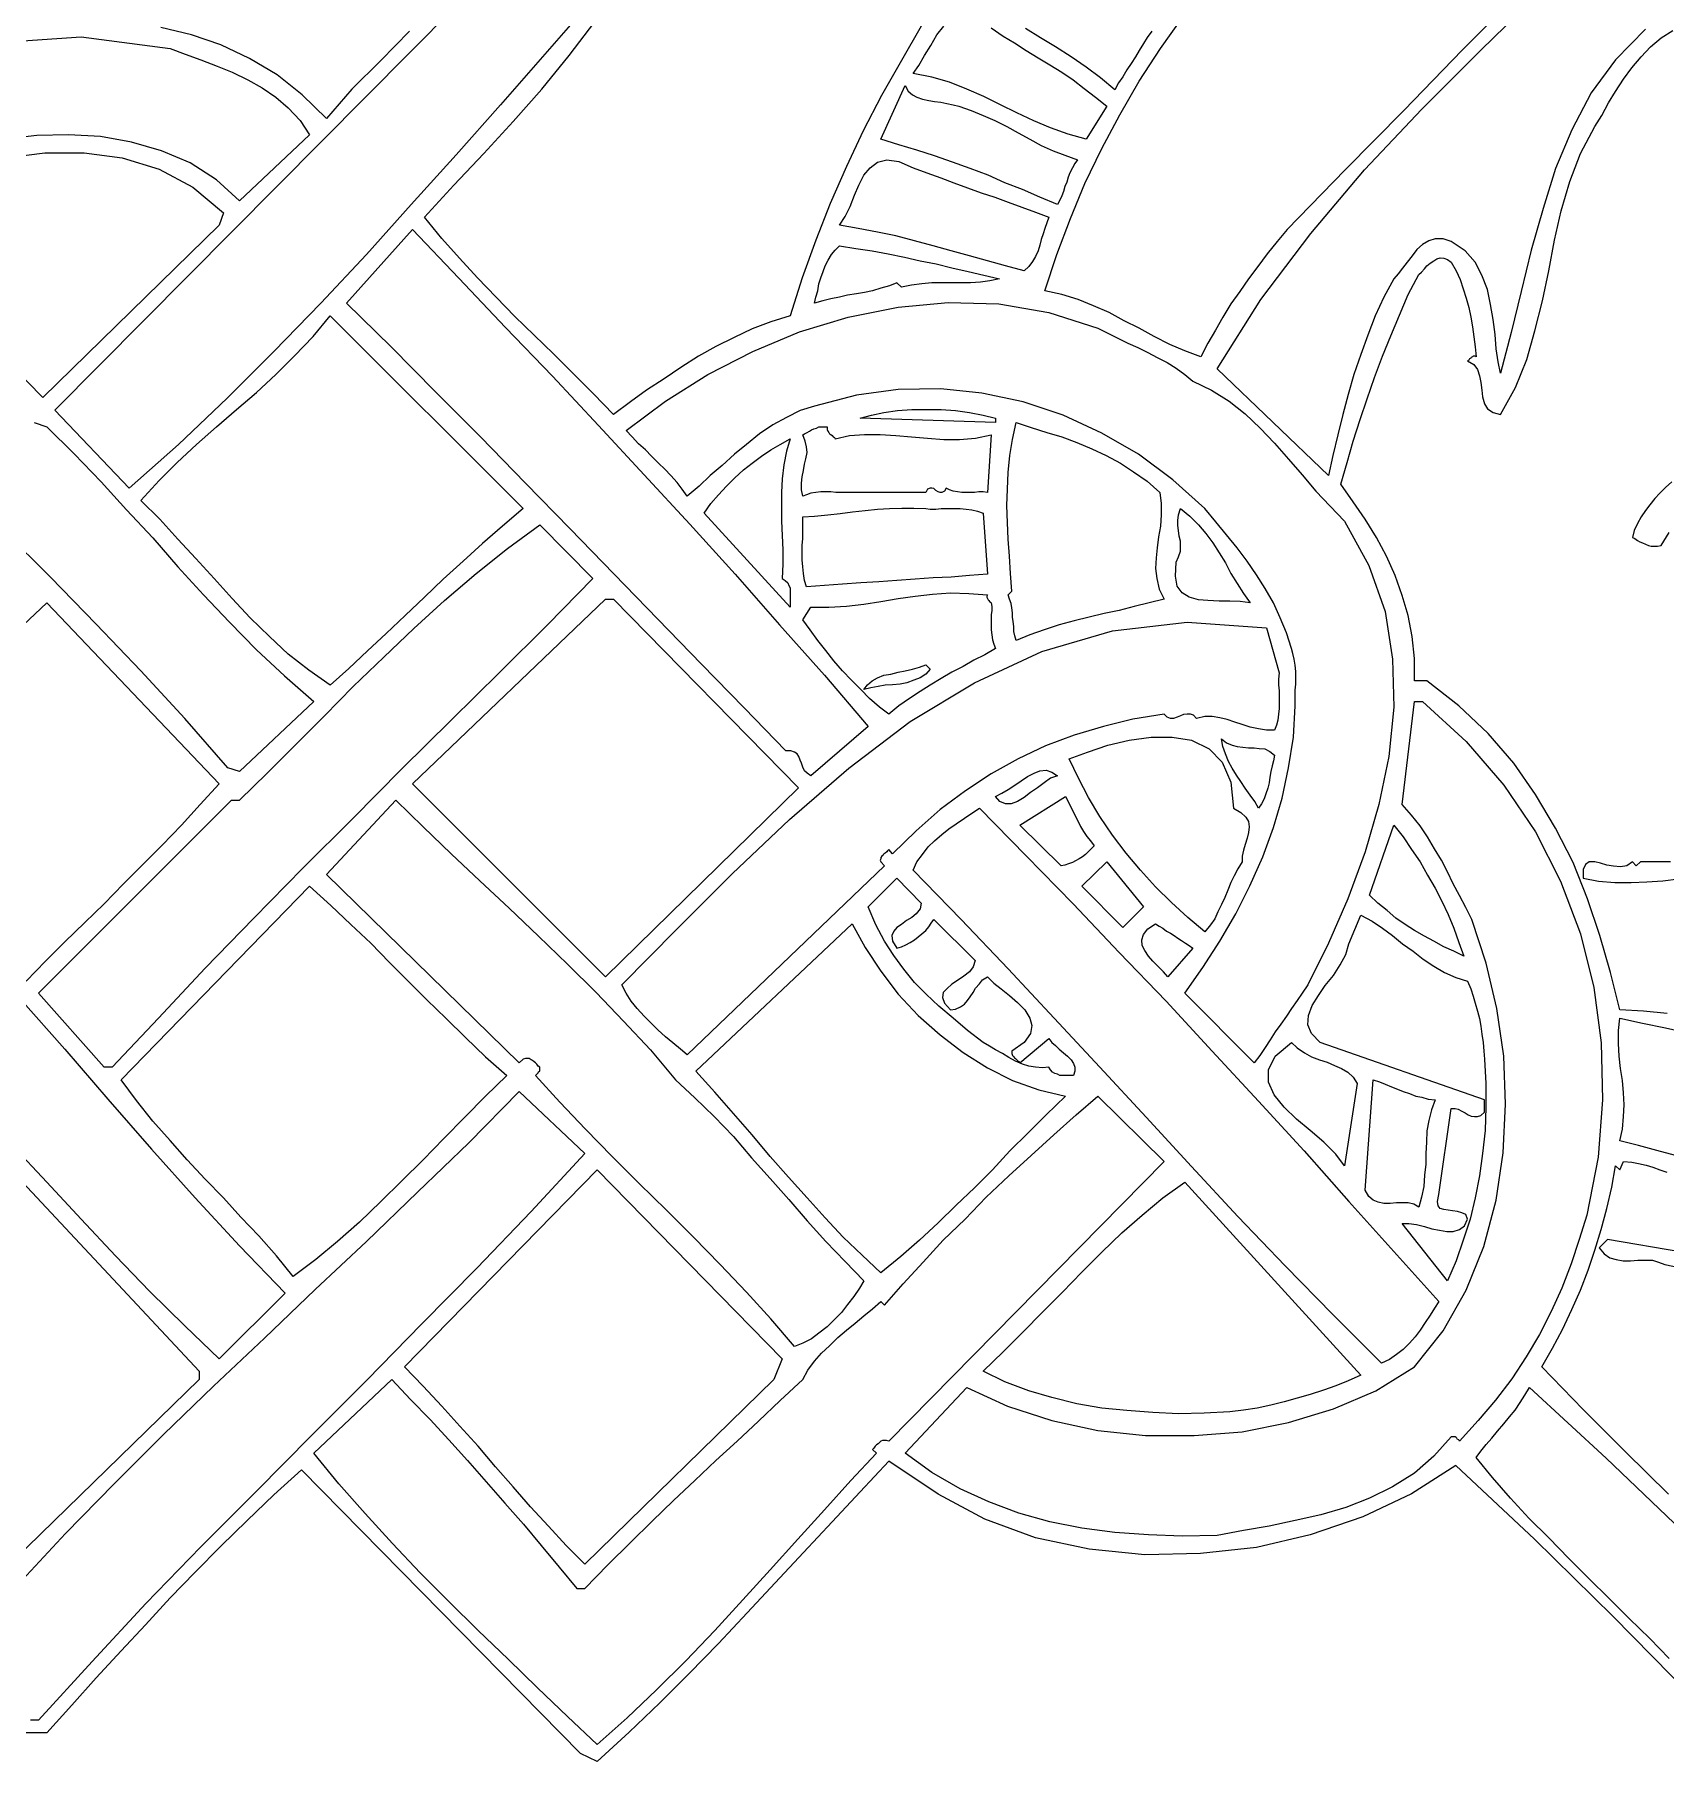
# Model space of a CAD drawing. Extents: x 0.02 to 9.03, y 0.02 to 5.85.
# Drawn here: x 4.532 to 7.145, y 0.815 to 3.582 of the extents above; entities that cross this region are included whole.
import ezdxf

# ---------------------------------------------------------------- set-up
doc = ezdxf.new("R2010")
doc.units = 0
doc.layers.add('1', color=7, linetype='Continuous')

msp = doc.modelspace()

# ---------------------------------------------------------------- linework, layer by layer
for points in [[(5.967, 2.565), (5.96, 2.557), (5.951, 2.551), (5.941, 2.547), (5.93, 2.543), (5.919, 2.541), (5.907, 2.54), (5.895, 2.539), (5.884, 2.537), (5.872, 2.535), (5.861, 2.532), (5.867, 2.54), (5.874, 2.546), (5.883, 2.551), (5.893, 2.555), (5.904, 2.557), (5.916, 2.56), (5.927, 2.562), (5.939, 2.565), (5.95, 2.568), (5.96, 2.572), (5.967, 2.565)], [(7.186, 0.92), (7.061, 1.047), (6.935, 1.171), (6.809, 1.289), (6.738, 1.244), (6.66, 1.207), (6.576, 1.178), (6.49, 1.158), (6.4, 1.148), (6.311, 1.146), (6.222, 1.155), (6.136, 1.173), (6.055, 1.203), (5.98, 1.243), (5.901, 1.296), (5.855, 1.247), (5.81, 1.199), (5.764, 1.15), (5.719, 1.101), (5.674, 1.053), (5.628, 1.004), (5.581, 0.956), (5.534, 0.909), (5.485, 0.862), (5.434, 0.815), (5.407, 0.828), (4.96, 1.282), (4.916, 1.242), (4.873, 1.201), (4.831, 1.16), (4.79, 1.118), (4.75, 1.077), (4.71, 1.034), (4.671, 0.992), (4.631, 0.949), (4.592, 0.905), (4.552, 0.861), (4.513, 0.861)]]:
    msp.add_lwpolyline(points)
at = {"layer": '1'}
for points in [[(5.421, 3.631), (5.35, 3.55), (5.279, 3.469), (5.208, 3.389), (5.136, 3.309), (5.064, 3.229), (4.991, 3.151), (4.916, 3.074), (4.841, 2.999), (4.763, 2.925), (4.684, 2.855), (4.565, 2.98), (5.276, 3.697)], [(6.915, 3.653), (6.82, 3.557), (6.726, 3.46), (6.632, 3.365), (6.539, 3.269), (6.523, 3.25), (6.507, 3.23), (6.492, 3.21), (6.477, 3.19), (6.463, 3.17), (6.449, 3.15), (6.436, 3.129), (6.424, 3.108), (6.412, 3.087), (6.401, 3.065), (6.375, 3.075), (6.351, 3.085), (6.326, 3.098), (6.302, 3.111), (6.278, 3.123), (6.254, 3.136), (6.229, 3.147), (6.204, 3.157), (6.178, 3.165), (6.151, 3.171), (6.17, 3.229), (6.192, 3.287), (6.215, 3.343), (6.242, 3.399), (6.271, 3.453), (6.302, 3.507), (6.336, 3.559), (6.373, 3.611)], [(7.113, 3.59), (7.065, 3.541), (7.026, 3.488), (6.995, 3.429), (6.969, 3.367), (6.949, 3.303), (6.93, 3.236), (6.914, 3.17), (6.898, 3.104), (6.881, 3.039), (6.877, 3.057), (6.874, 3.078), (6.872, 3.101), (6.869, 3.125), (6.865, 3.149), (6.86, 3.173), (6.851, 3.196), (6.84, 3.217), (6.824, 3.235), (6.802, 3.25), (6.789, 3.254), (6.776, 3.254), (6.766, 3.251), (6.756, 3.245), (6.747, 3.237), (6.739, 3.227), (6.731, 3.217), (6.724, 3.207), (6.717, 3.198), (6.71, 3.19), (6.694, 3.161), (6.68, 3.131), (6.668, 3.1), (6.657, 3.069), (6.646, 3.037), (6.637, 3.005), (6.628, 2.973), (6.62, 2.94), (6.612, 2.907), (6.605, 2.875), (6.427, 3.046), (6.497, 3.157), (6.577, 3.263), (6.663, 3.365), (6.755, 3.462), (6.85, 3.557), (6.947, 3.652)], [(5.953, 3.595), (5.921, 3.54), (5.889, 3.484), (5.86, 3.427), (5.833, 3.37), (5.807, 3.311), (5.784, 3.252), (5.762, 3.192), (5.743, 3.131), (5.712, 3.121), (5.682, 3.11), (5.653, 3.096), (5.624, 3.082), (5.596, 3.066), (5.568, 3.048), (5.541, 3.03), (5.513, 3.012), (5.487, 2.993), (5.46, 2.973), (5.428, 3.006), (5.395, 3.039), (5.364, 3.07), (5.333, 3.1), (5.302, 3.13), (5.272, 3.161), (5.242, 3.192), (5.213, 3.223), (5.185, 3.255), (5.157, 3.289), (5.204, 3.34), (5.252, 3.391), (5.299, 3.442), (5.345, 3.494), (5.389, 3.548), (5.43, 3.602)], [(4.474, 3.569), (4.607, 3.578), (4.75, 3.559), (4.774, 3.55), (4.799, 3.541), (4.825, 3.531), (4.849, 3.521), (4.874, 3.509), (4.897, 3.496), (4.919, 3.481), (4.939, 3.464), (4.958, 3.444), (4.973, 3.421)], [(5.133, 3.587), (5.087, 3.54), (5.041, 3.494), (5, 3.447), (4.961, 3.485), (4.921, 3.517), (4.877, 3.543), (4.831, 3.565), (4.784, 3.581), (4.735, 3.593)], [(6.25, 3.467), (6.217, 3.414), (6.188, 3.422), (6.16, 3.432), (6.133, 3.443), (6.106, 3.456), (6.08, 3.469), (6.053, 3.482), (6.026, 3.494), (5.998, 3.505), (5.97, 3.513), (5.94, 3.519), (5.949, 3.532), (5.958, 3.548), (5.968, 3.564), (5.978, 3.581), (5.989, 3.595)], [(6.065, 3.592), (6.084, 3.579), (6.102, 3.568), (6.121, 3.556), (6.14, 3.544), (6.159, 3.533), (6.178, 3.521), (6.196, 3.509), (6.214, 3.495), (6.232, 3.481), (6.25, 3.467)], [(6.322, 3.587), (6.315, 3.577), (6.309, 3.567), (6.302, 3.556), (6.296, 3.546), (6.289, 3.535), (6.282, 3.525), (6.276, 3.514), (6.269, 3.504), (6.263, 3.493), (6.24, 3.512), (6.217, 3.529), (6.193, 3.546), (6.168, 3.562), (6.144, 3.576), (6.12, 3.591)], [(7.148, 2.013), (7.11, 2.017), (7.072, 2.019), (7.057, 2.079), (7.04, 2.138), (7.02, 2.197), (6.997, 2.255), (6.969, 2.31), (6.937, 2.364), (6.902, 2.414), (6.861, 2.462), (6.814, 2.506), (6.763, 2.546), (6.743, 2.546), (6.743, 2.582), (6.739, 2.617), (6.733, 2.651), (6.723, 2.683), (6.712, 2.715), (6.698, 2.746), (6.682, 2.776), (6.664, 2.805), (6.645, 2.833), (6.625, 2.861), (6.635, 2.896), (6.645, 2.93), (6.656, 2.965), (6.667, 2.998), (6.679, 3.032), (6.692, 3.066), (6.705, 3.099), (6.719, 3.132), (6.733, 3.165), (6.75, 3.197), (6.754, 3.201), (6.759, 3.206), (6.763, 3.211), (6.768, 3.215), (6.774, 3.219), (6.779, 3.222), (6.784, 3.224), (6.79, 3.223), (6.796, 3.221), (6.802, 3.217), (6.81, 3.203), (6.816, 3.189), (6.821, 3.174), (6.826, 3.159), (6.83, 3.144), (6.833, 3.129), (6.836, 3.113), (6.838, 3.097), (6.84, 3.081), (6.842, 3.065), (6.84, 3.066), (6.837, 3.066), (6.836, 3.065), (6.834, 3.064), (6.833, 3.063), (6.831, 3.062), (6.83, 3.06), (6.828, 3.059), (6.838, 3.053), (6.844, 3.045), (6.847, 3.035), (6.849, 3.024), (6.851, 3.012), (6.852, 3.001), (6.855, 2.99), (6.86, 2.982), (6.869, 2.976), (6.881, 2.973), (6.905, 3.016), (6.923, 3.061), (6.936, 3.107), (6.948, 3.155), (6.958, 3.203), (6.967, 3.252), (6.978, 3.299), (6.992, 3.346), (7.009, 3.391), (7.032, 3.434), (7.043, 3.452), (7.054, 3.472), (7.065, 3.49), (7.078, 3.51), (7.091, 3.528), (7.106, 3.546), (7.121, 3.562), (7.138, 3.576), (7.157, 3.588)], [(6.013, 3.467), (6.033, 3.46), (6.052, 3.452), (6.071, 3.444), (6.09, 3.434), (6.108, 3.424), (6.127, 3.414), (6.145, 3.404), (6.164, 3.395), (6.183, 3.388), (6.203, 3.381), (6.199, 3.375), (6.195, 3.368), (6.191, 3.36), (6.188, 3.353), (6.186, 3.345), (6.183, 3.338), (6.181, 3.33), (6.178, 3.323), (6.175, 3.316), (6.171, 3.309), (6.143, 3.321), (6.115, 3.333), (6.087, 3.344), (6.06, 3.356), (6.031, 3.367), (6.003, 3.377), (5.974, 3.387), (5.946, 3.396), (5.917, 3.405), (5.888, 3.414), (5.927, 3.5), (5.932, 3.491), (5.939, 3.485), (5.946, 3.481), (5.955, 3.478), (5.965, 3.476), (5.974, 3.474), (5.984, 3.473), (5.994, 3.471), (6.004, 3.469), (6.013, 3.467)], [(4.973, 3.421), (4.861, 3.315), (4.824, 3.349), (4.782, 3.376), (4.736, 3.395), (4.688, 3.409), (4.638, 3.418), (4.587, 3.421), (4.536, 3.42), (4.485, 3.414)], [(4.835, 3.296), (4.828, 3.276), (4.546, 3), (4.256, 3.296), (4.307, 3.324), (4.363, 3.349), (4.423, 3.369), (4.486, 3.384), (4.549, 3.392), (4.612, 3.392), (4.673, 3.384), (4.732, 3.366), (4.786, 3.337), (4.835, 3.296)], [(6.157, 3.289), (6.154, 3.28), (6.151, 3.271), (6.148, 3.262), (6.145, 3.253), (6.143, 3.244), (6.14, 3.235), (6.136, 3.226), (6.131, 3.218), (6.125, 3.21), (6.118, 3.203), (6.088, 3.211), (6.059, 3.219), (6.03, 3.227), (6.001, 3.235), (5.972, 3.243), (5.942, 3.251), (5.912, 3.259), (5.883, 3.265), (5.852, 3.271), (5.822, 3.276), (5.831, 3.29), (5.839, 3.306), (5.846, 3.324), (5.853, 3.34), (5.861, 3.356), (5.871, 3.368), (5.883, 3.377), (5.898, 3.381), (5.917, 3.378), (5.94, 3.368), (5.962, 3.36), (5.984, 3.352), (6.005, 3.344), (6.027, 3.336), (6.049, 3.328), (6.071, 3.321), (6.092, 3.313), (6.114, 3.305), (6.136, 3.297), (6.157, 3.289)], [(5.868, 2.473), (5.776, 2.394), (5.77, 2.398), (5.766, 2.402), (5.763, 2.408), (5.761, 2.414), (5.759, 2.419), (5.757, 2.425), (5.754, 2.429), (5.75, 2.432), (5.744, 2.434), (5.736, 2.434), (5.669, 2.503), (5.601, 2.573), (5.531, 2.645), (5.461, 2.717), (5.39, 2.79), (5.319, 2.863), (5.247, 2.937), (5.175, 3.009), (5.104, 3.081), (5.032, 3.151), (5.138, 3.269), (5.212, 3.191), (5.287, 3.112), (5.362, 3.034), (5.436, 2.955), (5.509, 2.876), (5.582, 2.797), (5.655, 2.717), (5.726, 2.636), (5.798, 2.555), (5.868, 2.473)], [(6.078, 3.19), (6.063, 3.187), (6.048, 3.185), (6.032, 3.184), (6.017, 3.184), (6.002, 3.184), (5.986, 3.184), (5.97, 3.184), (5.954, 3.182), (5.937, 3.18), (5.921, 3.177), (5.914, 3.184), (5.902, 3.179), (5.888, 3.175), (5.875, 3.171), (5.862, 3.168), (5.849, 3.166), (5.835, 3.164), (5.822, 3.161), (5.808, 3.158), (5.795, 3.155), (5.782, 3.151), (5.784, 3.161), (5.787, 3.171), (5.789, 3.182), (5.792, 3.192), (5.796, 3.202), (5.799, 3.211), (5.804, 3.22), (5.809, 3.229), (5.815, 3.236), (5.822, 3.243), (5.848, 3.239), (5.874, 3.235), (5.9, 3.23), (5.926, 3.225), (5.951, 3.219), (5.977, 3.214), (6.002, 3.208), (6.028, 3.202), (6.053, 3.196), (6.078, 3.19)], [(5.315, 2.822), (5.282, 2.794), (5.25, 2.766), (5.219, 2.738), (5.187, 2.709), (5.157, 2.68), (5.126, 2.651), (5.096, 2.622), (5.066, 2.594), (5.036, 2.566), (5.006, 2.539), (4.972, 2.563), (4.939, 2.589), (4.909, 2.617), (4.878, 2.647), (4.849, 2.678), (4.82, 2.71), (4.791, 2.742), (4.762, 2.773), (4.733, 2.805), (4.703, 2.835), (4.732, 2.867), (4.761, 2.896), (4.792, 2.925), (4.824, 2.953), (4.856, 2.981), (4.888, 3.008), (4.919, 3.037), (4.949, 3.067), (4.979, 3.098), (5.006, 3.131), (5.315, 2.822)], [(6.631, 2.802), (6.67, 2.731), (6.696, 2.657), (6.708, 2.581), (6.71, 2.504), (6.702, 2.425), (6.686, 2.348), (6.664, 2.272), (6.636, 2.197), (6.605, 2.126), (6.572, 2.059), (6.563, 2.046), (6.555, 2.034), (6.546, 2.021), (6.538, 2.009), (6.529, 1.996), (6.52, 1.984), (6.512, 1.971), (6.504, 1.959), (6.495, 1.946), (6.486, 1.934), (6.375, 2.046), (6.404, 2.087), (6.431, 2.129), (6.457, 2.173), (6.479, 2.218), (6.5, 2.264), (6.517, 2.311), (6.531, 2.358), (6.541, 2.407), (6.549, 2.456), (6.552, 2.506), (6.552, 2.513), (6.552, 2.522), (6.552, 2.531), (6.553, 2.541), (6.553, 2.55), (6.553, 2.561), (6.552, 2.571), (6.55, 2.581), (6.548, 2.59), (6.546, 2.598), (6.538, 2.623), (6.528, 2.647), (6.517, 2.671), (6.504, 2.694), (6.49, 2.716), (6.475, 2.738), (6.459, 2.759), (6.442, 2.78), (6.425, 2.801), (6.407, 2.822), (6.356, 2.868), (6.301, 2.909), (6.242, 2.943), (6.18, 2.972), (6.116, 2.993), (6.05, 3.007), (5.984, 3.014), (5.916, 3.013), (5.849, 3.004), (5.782, 2.986), (5.759, 2.979), (5.737, 2.968), (5.715, 2.956), (5.694, 2.942), (5.673, 2.925), (5.654, 2.909), (5.634, 2.891), (5.615, 2.875), (5.597, 2.858), (5.578, 2.842), (5.57, 2.853), (5.562, 2.864), (5.552, 2.875), (5.542, 2.885), (5.532, 2.895), (5.521, 2.906), (5.511, 2.916), (5.5, 2.926), (5.49, 2.937), (5.48, 2.947), (5.543, 2.994), (5.611, 3.037), (5.683, 3.074), (5.758, 3.105), (5.836, 3.129), (5.916, 3.145), (5.996, 3.152), (6.077, 3.15), (6.157, 3.136), (6.236, 3.111), (6.252, 3.103), (6.268, 3.095), (6.284, 3.087), (6.3, 3.08), (6.316, 3.072), (6.331, 3.064), (6.347, 3.056), (6.361, 3.047), (6.375, 3.037), (6.388, 3.026), (6.418, 3.012), (6.446, 2.994), (6.472, 2.974), (6.496, 2.951), (6.519, 2.927), (6.541, 2.901), (6.563, 2.876), (6.585, 2.85), (6.608, 2.826), (6.631, 2.802)], [(6.072, 2.96), (5.855, 2.967), (5.873, 2.972), (5.893, 2.976), (5.915, 2.979), (5.938, 2.981), (5.961, 2.981), (5.985, 2.981), (6.008, 2.979), (6.03, 2.976), (6.052, 2.972), (6.072, 2.967), (6.072, 2.96)], [(4.552, 2.953), (4.596, 2.91), (4.639, 2.865), (4.68, 2.82), (4.722, 2.775), (4.762, 2.729), (4.803, 2.684), (4.845, 2.64), (4.888, 2.596), (4.933, 2.554), (4.98, 2.513), (4.861, 2.401), (4.842, 2.407), (4.773, 2.486), (4.703, 2.562), (4.631, 2.637), (4.558, 2.712), (4.484, 2.786)], [(4.532, 2.96), (4.552, 2.953)], [(5.73, 2.71), (5.735, 2.707), (5.739, 2.703), (5.741, 2.699), (5.743, 2.695), (5.743, 2.69), (5.743, 2.685), (5.743, 2.679), (5.743, 2.674), (5.743, 2.669), (5.743, 2.664), (5.605, 2.815), (5.616, 2.83), (5.628, 2.844), (5.641, 2.858), (5.654, 2.871), (5.668, 2.884), (5.682, 2.895), (5.697, 2.906), (5.712, 2.916), (5.727, 2.925), (5.743, 2.934), (5.737, 2.914), (5.733, 2.892), (5.73, 2.87), (5.729, 2.848), (5.729, 2.825), (5.729, 2.802), (5.73, 2.779), (5.731, 2.756), (5.731, 2.733), (5.73, 2.71)], [(5.802, 2.953), (5.802, 2.951), (5.802, 2.949), (5.803, 2.946), (5.805, 2.944), (5.806, 2.942), (5.808, 2.941), (5.81, 2.939), (5.812, 2.937), (5.814, 2.936), (5.815, 2.934), (5.838, 2.939), (5.862, 2.941), (5.887, 2.941), (5.912, 2.939), (5.937, 2.937), (5.963, 2.935), (5.989, 2.933), (6.014, 2.933), (6.04, 2.935), (6.065, 2.94), (6.059, 2.848), (6.052, 2.849), (6.045, 2.849), (6.038, 2.848), (6.031, 2.848), (6.024, 2.848), (6.018, 2.848), (6.011, 2.849), (6.004, 2.85), (5.998, 2.852), (5.993, 2.855), (5.99, 2.85), (5.986, 2.848), (5.983, 2.848), (5.98, 2.849), (5.976, 2.851), (5.973, 2.854), (5.97, 2.855), (5.967, 2.855), (5.963, 2.853), (5.96, 2.848), (5.949, 2.848), (5.937, 2.848), (5.925, 2.848), (5.911, 2.848), (5.898, 2.848), (5.884, 2.848), (5.87, 2.848), (5.858, 2.848), (5.846, 2.848), (5.835, 2.848), (5.83, 2.848), (5.823, 2.848), (5.816, 2.848), (5.808, 2.849), (5.8, 2.849), (5.792, 2.849), (5.784, 2.848), (5.776, 2.847), (5.769, 2.844), (5.763, 2.842), (5.761, 2.852), (5.761, 2.863), (5.762, 2.873), (5.764, 2.883), (5.766, 2.893), (5.768, 2.902), (5.77, 2.912), (5.769, 2.921), (5.767, 2.93), (5.763, 2.94), (5.766, 2.942), (5.77, 2.944), (5.774, 2.946), (5.777, 2.948), (5.781, 2.95), (5.785, 2.951), (5.789, 2.953), (5.793, 2.953), (5.798, 2.953), (5.802, 2.953)], [(6.335, 2.848), (6.337, 2.83), (6.337, 2.812), (6.336, 2.794), (6.333, 2.777), (6.331, 2.759), (6.329, 2.743), (6.328, 2.726), (6.33, 2.71), (6.334, 2.693), (6.342, 2.677), (6.318, 2.671), (6.294, 2.665), (6.27, 2.659), (6.246, 2.654), (6.222, 2.648), (6.198, 2.642), (6.174, 2.636), (6.15, 2.628), (6.127, 2.62), (6.105, 2.611), (6.103, 2.618), (6.101, 2.625), (6.101, 2.633), (6.1, 2.641), (6.099, 2.648), (6.099, 2.655), (6.098, 2.663), (6.097, 2.67), (6.094, 2.677), (6.092, 2.684), (6.098, 2.69), (6.096, 2.718), (6.094, 2.746), (6.092, 2.773), (6.091, 2.8), (6.09, 2.827), (6.091, 2.853), (6.092, 2.88), (6.095, 2.907), (6.099, 2.933), (6.105, 2.96), (6.129, 2.952), (6.154, 2.944), (6.178, 2.937), (6.202, 2.928), (6.226, 2.918), (6.249, 2.907), (6.272, 2.895), (6.293, 2.881), (6.315, 2.866), (6.335, 2.848)], [(7.155, 2.865), (7.145, 2.856), (7.136, 2.847), (7.128, 2.838), (7.12, 2.828), (7.113, 2.819), (7.106, 2.809), (7.1, 2.798), (7.095, 2.787), (7.092, 2.776), (7.096, 2.774), (7.1, 2.771), (7.104, 2.769), (7.108, 2.767), (7.113, 2.765), (7.118, 2.763), (7.122, 2.762), (7.127, 2.762), (7.132, 2.762), (7.138, 2.763), (7.151, 2.784)], [(5.96, 2.822), (5.967, 2.821), (5.976, 2.821), (5.985, 2.822), (5.995, 2.822), (6.004, 2.822), (6.015, 2.822), (6.025, 2.821), (6.034, 2.82), (6.043, 2.818), (6.052, 2.815), (6.059, 2.717), (6.03, 2.715), (6.001, 2.712), (5.972, 2.711), (5.943, 2.709), (5.914, 2.707), (5.885, 2.705), (5.856, 2.703), (5.827, 2.701), (5.798, 2.699), (5.769, 2.697), (5.766, 2.707), (5.764, 2.718), (5.763, 2.729), (5.762, 2.74), (5.762, 2.751), (5.762, 2.763), (5.763, 2.774), (5.763, 2.786), (5.763, 2.797), (5.763, 2.809), (5.782, 2.81), (5.803, 2.812), (5.823, 2.814), (5.843, 2.817), (5.863, 2.819), (5.883, 2.821), (5.902, 2.822), (5.922, 2.823), (5.941, 2.823), (5.96, 2.822)], [(6.48, 2.671), (6.464, 2.673), (6.447, 2.674), (6.43, 2.674), (6.412, 2.675), (6.397, 2.676), (6.382, 2.68), (6.371, 2.687), (6.363, 2.698), (6.36, 2.714), (6.361, 2.736), (6.365, 2.745), (6.368, 2.754), (6.368, 2.762), (6.368, 2.77), (6.366, 2.778), (6.365, 2.787), (6.364, 2.795), (6.364, 2.803), (6.365, 2.812), (6.368, 2.822), (6.383, 2.81), (6.397, 2.796), (6.409, 2.782), (6.42, 2.767), (6.43, 2.751), (6.44, 2.735), (6.449, 2.718), (6.459, 2.702), (6.469, 2.686), (6.48, 2.671)], [(5.427, 2.71), (5.354, 2.636), (5.278, 2.56), (5.2, 2.483), (5.121, 2.405), (5.042, 2.325), (4.962, 2.246), (4.884, 2.166), (4.806, 2.086), (4.731, 2.006), (4.657, 1.927), (4.644, 1.927), (4.539, 2.046), (4.848, 2.355), (4.861, 2.355), (4.905, 2.398), (4.951, 2.444), (4.997, 2.49), (5.043, 2.537), (5.092, 2.584), (5.14, 2.63), (5.189, 2.675), (5.24, 2.718), (5.29, 2.758), (5.342, 2.796), (5.427, 2.71)], [(6.059, 2.684), (6.058, 2.682), (6.058, 2.68), (6.059, 2.678), (6.06, 2.676), (6.061, 2.675), (6.062, 2.673), (6.064, 2.672), (6.065, 2.671), (6.066, 2.665), (6.066, 2.659), (6.065, 2.652), (6.065, 2.644), (6.065, 2.636), (6.065, 2.628), (6.066, 2.62), (6.067, 2.612), (6.069, 2.605), (6.072, 2.598), (6.055, 2.588), (6.037, 2.579), (6.02, 2.569), (6.002, 2.56), (5.985, 2.55), (5.967, 2.539), (5.951, 2.529), (5.934, 2.518), (5.917, 2.506), (5.901, 2.493), (5.886, 2.504), (5.87, 2.518), (5.856, 2.532), (5.841, 2.547), (5.827, 2.562), (5.813, 2.578), (5.8, 2.595), (5.787, 2.611), (5.775, 2.628), (5.763, 2.644), (5.776, 2.664), (5.805, 2.664), (5.833, 2.666), (5.861, 2.669), (5.888, 2.673), (5.916, 2.678), (5.943, 2.682), (5.971, 2.685), (6, 2.687), (6.029, 2.686), (6.059, 2.684)], [(4.828, 2.381), (4.798, 2.348), (4.768, 2.315), (4.737, 2.283), (4.706, 2.252), (4.675, 2.221), (4.644, 2.189), (4.613, 2.159), (4.581, 2.128), (4.55, 2.097), (4.519, 2.065), (4.23, 2.368), (4.552, 2.671), (4.828, 2.381)], [(5.756, 2.375), (5.447, 2.072), (5.138, 2.381), (5.447, 2.677), (5.46, 2.677), (5.756, 2.375)], [(6.526, 2.559), (6.525, 2.549), (6.525, 2.54), (6.526, 2.53), (6.526, 2.52), (6.526, 2.511), (6.526, 2.502), (6.525, 2.493), (6.524, 2.483), (6.522, 2.475), (6.519, 2.467), (6.506, 2.467), (6.493, 2.469), (6.48, 2.472), (6.467, 2.476), (6.455, 2.48), (6.443, 2.484), (6.431, 2.487), (6.419, 2.489), (6.407, 2.489), (6.394, 2.486), (6.389, 2.491), (6.384, 2.493), (6.379, 2.493), (6.373, 2.492), (6.368, 2.49), (6.363, 2.488), (6.357, 2.486), (6.352, 2.486), (6.347, 2.488), (6.342, 2.493), (6.292, 2.485), (6.245, 2.473), (6.198, 2.459), (6.152, 2.442), (6.108, 2.421), (6.065, 2.397), (6.024, 2.37), (5.983, 2.34), (5.945, 2.306), (5.907, 2.269), (5.901, 2.276), (5.899, 2.274), (5.898, 2.272), (5.895, 2.27), (5.893, 2.269), (5.892, 2.267), (5.89, 2.265), (5.888, 2.263), (5.888, 2.261), (5.887, 2.259), (5.888, 2.256), (5.894, 2.25), (5.578, 1.947), (5.567, 1.956), (5.555, 1.966), (5.543, 1.976), (5.531, 1.987), (5.52, 1.998), (5.509, 2.009), (5.498, 2.021), (5.488, 2.033), (5.48, 2.046), (5.473, 2.059), (5.561, 2.148), (5.65, 2.237), (5.742, 2.324), (5.837, 2.406), (5.935, 2.481), (6.038, 2.543), (6.146, 2.593), (6.259, 2.626), (6.379, 2.64), (6.506, 2.631), (6.526, 2.559)], [(6.756, 2.513), (6.826, 2.449), (6.886, 2.379), (6.937, 2.304), (6.977, 2.225), (7.009, 2.141), (7.03, 2.055), (7.042, 1.966), (7.044, 1.875), (7.037, 1.783), (7.019, 1.69), (7.007, 1.651), (6.994, 1.612), (6.979, 1.573), (6.962, 1.536), (6.943, 1.499), (6.922, 1.463), (6.899, 1.428), (6.873, 1.394), (6.845, 1.361), (6.815, 1.328), (6.814, 1.33), (6.812, 1.331), (6.811, 1.333), (6.81, 1.334), (6.808, 1.335), (6.806, 1.335), (6.804, 1.335), (6.802, 1.335), (6.774, 1.304), (6.743, 1.277), (6.708, 1.255), (6.671, 1.237), (6.633, 1.222), (6.593, 1.21), (6.552, 1.201), (6.51, 1.192), (6.469, 1.185), (6.427, 1.177), (6.371, 1.176), (6.317, 1.178), (6.263, 1.182), (6.21, 1.189), (6.159, 1.199), (6.109, 1.213), (6.061, 1.231), (6.015, 1.252), (5.97, 1.278), (5.927, 1.309), (6.026, 1.414), (6.091, 1.384), (6.162, 1.361), (6.236, 1.345), (6.312, 1.337), (6.39, 1.337), (6.467, 1.343), (6.541, 1.358), (6.613, 1.38), (6.681, 1.409), (6.743, 1.447), (6.789, 1.505), (6.826, 1.57), (6.854, 1.64), (6.874, 1.714), (6.885, 1.79), (6.889, 1.868), (6.886, 1.945), (6.875, 2.021), (6.858, 2.094), (6.835, 2.164), (6.825, 2.183), (6.815, 2.202), (6.805, 2.221), (6.796, 2.24), (6.786, 2.259), (6.775, 2.277), (6.764, 2.296), (6.752, 2.314), (6.738, 2.331), (6.723, 2.348), (6.743, 2.513), (6.756, 2.513)], [(6.453, 2.342), (6.465, 2.335), (6.473, 2.328), (6.477, 2.321), (6.478, 2.312), (6.477, 2.303), (6.475, 2.294), (6.472, 2.284), (6.469, 2.275), (6.467, 2.265), (6.467, 2.256), (6.46, 2.245), (6.454, 2.234), (6.449, 2.223), (6.444, 2.211), (6.439, 2.199), (6.434, 2.188), (6.428, 2.176), (6.423, 2.165), (6.416, 2.155), (6.407, 2.144), (6.38, 2.167), (6.354, 2.191), (6.328, 2.216), (6.304, 2.243), (6.281, 2.27), (6.259, 2.299), (6.239, 2.329), (6.221, 2.359), (6.205, 2.39), (6.19, 2.421), (6.219, 2.432), (6.252, 2.443), (6.286, 2.451), (6.321, 2.456), (6.355, 2.456), (6.386, 2.451), (6.414, 2.437), (6.435, 2.416), (6.449, 2.384), (6.453, 2.342)], [(6.519, 2.427), (6.517, 2.418), (6.515, 2.41), (6.513, 2.401), (6.511, 2.392), (6.51, 2.383), (6.508, 2.374), (6.505, 2.365), (6.502, 2.357), (6.498, 2.349), (6.493, 2.342), (6.487, 2.353), (6.48, 2.363), (6.472, 2.374), (6.465, 2.385), (6.458, 2.395), (6.451, 2.406), (6.445, 2.417), (6.44, 2.429), (6.436, 2.441), (6.434, 2.453), (6.442, 2.447), (6.451, 2.443), (6.459, 2.441), (6.468, 2.44), (6.477, 2.439), (6.486, 2.439), (6.494, 2.438), (6.503, 2.437), (6.511, 2.433), (6.519, 2.427)], [(6.171, 2.394), (6.16, 2.39), (6.15, 2.383), (6.139, 2.375), (6.128, 2.367), (6.118, 2.359), (6.107, 2.353), (6.097, 2.349), (6.088, 2.349), (6.079, 2.353), (6.072, 2.361), (6.082, 2.366), (6.092, 2.372), (6.103, 2.379), (6.113, 2.386), (6.123, 2.393), (6.134, 2.398), (6.143, 2.402), (6.153, 2.403), (6.162, 2.4), (6.171, 2.394)], [(5.559, 1.907), (5.59, 1.878), (5.621, 1.848), (5.652, 1.816), (5.681, 1.782), (5.711, 1.749), (5.741, 1.715), (5.77, 1.681), (5.8, 1.648), (5.831, 1.616), (5.861, 1.585), (5.854, 1.573), (5.845, 1.56), (5.835, 1.547), (5.825, 1.534), (5.814, 1.523), (5.802, 1.511), (5.789, 1.501), (5.777, 1.492), (5.763, 1.485), (5.75, 1.48), (5.712, 1.524), (5.673, 1.567), (5.631, 1.611), (5.588, 1.655), (5.545, 1.698), (5.501, 1.741), (5.458, 1.784), (5.415, 1.828), (5.374, 1.871), (5.335, 1.914), (5.336, 1.915), (5.338, 1.917), (5.339, 1.918), (5.34, 1.92), (5.342, 1.921), (5.342, 1.923), (5.342, 1.925), (5.342, 1.927), (5.339, 1.929), (5.337, 1.932), (5.335, 1.934), (5.333, 1.936), (5.33, 1.938), (5.328, 1.939), (5.325, 1.941), (5.322, 1.941), (5.319, 1.941), (5.315, 1.94), (5.309, 1.934), (5, 2.236), (5.111, 2.355), (5.155, 2.312), (5.2, 2.269), (5.246, 2.226), (5.293, 2.182), (5.34, 2.137), (5.386, 2.092), (5.432, 2.047), (5.476, 2.001), (5.519, 1.955), (5.559, 1.907)], [(6.23, 2.282), (6.225, 2.277), (6.221, 2.273), (6.216, 2.268), (6.211, 2.264), (6.206, 2.261), (6.2, 2.258), (6.195, 2.255), (6.189, 2.253), (6.183, 2.251), (6.177, 2.25), (6.111, 2.315), (6.184, 2.361), (6.188, 2.353), (6.192, 2.345), (6.196, 2.337), (6.2, 2.329), (6.204, 2.321), (6.208, 2.313), (6.213, 2.305), (6.218, 2.297), (6.224, 2.29), (6.23, 2.282)], [(6.782, 1.552), (6.775, 1.541), (6.768, 1.53), (6.76, 1.518), (6.752, 1.506), (6.744, 1.495), (6.735, 1.485), (6.725, 1.475), (6.714, 1.467), (6.703, 1.459), (6.69, 1.453), (6.612, 1.531), (6.536, 1.609), (6.46, 1.688), (6.386, 1.768), (6.313, 1.847), (6.239, 1.927), (6.166, 2.006), (6.092, 2.085), (6.017, 2.164), (5.94, 2.243), (5.946, 2.256), (5.955, 2.268), (5.964, 2.28), (5.974, 2.29), (5.986, 2.3), (5.997, 2.309), (6.009, 2.317), (6.022, 2.326), (6.034, 2.334), (6.046, 2.342), (6.121, 2.266), (6.196, 2.189), (6.27, 2.111), (6.345, 2.033), (6.419, 1.953), (6.493, 1.873), (6.566, 1.793), (6.638, 1.712), (6.71, 1.632), (6.782, 1.552)], [(6.822, 2.105), (6.806, 2.113), (6.79, 2.12), (6.774, 2.129), (6.759, 2.137), (6.743, 2.146), (6.728, 2.156), (6.713, 2.166), (6.699, 2.178), (6.684, 2.19), (6.671, 2.203), (6.71, 2.315), (6.725, 2.296), (6.738, 2.276), (6.752, 2.256), (6.764, 2.235), (6.776, 2.214), (6.787, 2.193), (6.797, 2.172), (6.806, 2.15), (6.814, 2.127), (6.822, 2.105)], [(6.276, 2.151), (6.21, 2.217), (6.25, 2.256), (6.309, 2.184), (6.276, 2.151)], [(7.153, 2.256), (7.129, 2.256), (7.105, 2.256), (7.098, 2.25), (7.092, 2.256), (7.083, 2.25), (7.073, 2.248), (7.062, 2.249), (7.051, 2.251), (7.041, 2.254), (7.032, 2.256), (7.023, 2.256), (7.017, 2.252), (7.013, 2.244), (7.013, 2.23), (7.038, 2.225), (7.064, 2.223), (7.09, 2.223), (7.115, 2.224), (7.141, 2.226), (7.166, 2.229)], [(5.289, 1.914), (5.255, 1.881), (5.222, 1.847), (5.188, 1.813), (5.155, 1.779), (5.121, 1.745), (5.087, 1.712), (5.053, 1.679), (5.018, 1.648), (4.983, 1.619), (4.947, 1.592), (4.92, 1.625), (4.892, 1.657), (4.863, 1.687), (4.835, 1.718), (4.806, 1.748), (4.777, 1.779), (4.75, 1.81), (4.722, 1.841), (4.696, 1.874), (4.671, 1.907), (4.973, 2.217), (5.007, 2.186), (5.039, 2.156), (5.071, 2.126), (5.101, 2.095), (5.131, 2.065), (5.161, 2.035), (5.192, 2.005), (5.223, 1.975), (5.255, 1.944), (5.289, 1.914)], [(5.953, 2.19), (5.951, 2.181), (5.945, 2.173), (5.938, 2.167), (5.929, 2.162), (5.921, 2.156), (5.914, 2.151), (5.909, 2.145), (5.906, 2.138), (5.907, 2.129), (5.914, 2.118), (5.921, 2.12), (5.928, 2.123), (5.935, 2.127), (5.942, 2.131), (5.948, 2.136), (5.954, 2.141), (5.96, 2.146), (5.965, 2.152), (5.969, 2.158), (5.973, 2.164), (6.039, 2.098), (6.036, 2.088), (6.03, 2.08), (6.021, 2.073), (6.011, 2.066), (6.002, 2.06), (5.994, 2.053), (5.988, 2.047), (5.987, 2.039), (5.99, 2.03), (6, 2.019), (6.008, 2.02), (6.016, 2.024), (6.022, 2.028), (6.027, 2.034), (6.031, 2.04), (6.036, 2.047), (6.04, 2.054), (6.046, 2.061), (6.051, 2.067), (6.059, 2.072), (6.069, 2.062), (6.081, 2.053), (6.094, 2.042), (6.107, 2.031), (6.119, 2.019), (6.127, 2.006), (6.13, 1.994), (6.128, 1.981), (6.118, 1.967), (6.098, 1.953), (6.098, 1.951), (6.098, 1.949), (6.099, 1.946), (6.101, 1.944), (6.102, 1.942), (6.104, 1.941), (6.106, 1.939), (6.108, 1.937), (6.11, 1.936), (6.111, 1.934), (6.157, 1.973), (6.162, 1.967), (6.168, 1.962), (6.174, 1.956), (6.181, 1.95), (6.187, 1.945), (6.193, 1.939), (6.197, 1.933), (6.199, 1.927), (6.199, 1.921), (6.197, 1.914), (6.192, 1.914), (6.188, 1.914), (6.183, 1.914), (6.179, 1.914), (6.175, 1.914), (6.171, 1.916), (6.167, 1.917), (6.163, 1.919), (6.16, 1.923), (6.157, 1.927), (6.147, 1.926), (6.136, 1.927), (6.125, 1.929), (6.115, 1.932), (6.104, 1.937), (6.093, 1.943), (6.083, 1.949), (6.072, 1.955), (6.062, 1.961), (6.052, 1.967), (6.027, 1.986), (6.004, 2.006), (5.981, 2.025), (5.961, 2.044), (5.942, 2.063), (5.925, 2.084), (5.909, 2.106), (5.894, 2.129), (5.88, 2.155), (5.868, 2.184), (5.914, 2.23), (5.953, 2.19)], [(6.828, 2.065), (6.833, 2.053), (6.837, 2.041), (6.84, 2.03), (6.844, 2.017), (6.847, 2.005), (6.849, 1.993), (6.851, 1.98), (6.853, 1.967), (6.854, 1.953), (6.855, 1.94), (6.857, 1.901), (6.857, 1.863), (6.856, 1.826), (6.852, 1.789), (6.847, 1.753), (6.84, 1.718), (6.832, 1.684), (6.821, 1.65), (6.81, 1.617), (6.796, 1.585), (6.723, 1.677), (6.734, 1.677), (6.746, 1.675), (6.759, 1.672), (6.771, 1.668), (6.783, 1.666), (6.795, 1.664), (6.805, 1.664), (6.815, 1.667), (6.823, 1.673), (6.828, 1.684), (6.825, 1.691), (6.819, 1.694), (6.812, 1.696), (6.804, 1.697), (6.797, 1.698), (6.79, 1.699), (6.784, 1.701), (6.781, 1.705), (6.78, 1.712), (6.782, 1.723), (6.802, 1.861), (6.808, 1.861), (6.813, 1.86), (6.819, 1.857), (6.824, 1.854), (6.829, 1.851), (6.834, 1.849), (6.839, 1.848), (6.844, 1.848), (6.849, 1.85), (6.855, 1.855), (6.855, 1.875), (6.592, 1.967), (6.578, 1.981), (6.572, 1.995), (6.573, 2.01), (6.579, 2.026), (6.589, 2.042), (6.6, 2.058), (6.613, 2.074), (6.624, 2.091), (6.633, 2.108), (6.638, 2.125), (6.657, 2.171), (6.675, 2.161), (6.692, 2.15), (6.708, 2.138), (6.724, 2.125), (6.741, 2.113), (6.757, 2.1), (6.774, 2.089), (6.791, 2.079), (6.809, 2.071), (6.828, 2.065)], [(6.184, 1.881), (6.153, 1.851), (6.124, 1.822), (6.095, 1.793), (6.067, 1.763), (6.038, 1.734), (6.009, 1.706), (5.98, 1.678), (5.95, 1.65), (5.92, 1.624), (5.888, 1.598), (5.858, 1.626), (5.828, 1.655), (5.799, 1.686), (5.77, 1.718), (5.74, 1.751), (5.711, 1.784), (5.682, 1.819), (5.652, 1.853), (5.622, 1.887), (5.592, 1.921), (5.842, 2.157), (5.863, 2.119), (5.888, 2.081), (5.916, 2.044), (5.948, 2.01), (5.983, 1.979), (6.02, 1.951), (6.059, 1.926), (6.099, 1.906), (6.141, 1.891), (6.184, 1.881)], [(6.388, 2.118), (6.348, 2.072), (6.341, 2.08), (6.333, 2.088), (6.324, 2.097), (6.317, 2.105), (6.311, 2.114), (6.307, 2.122), (6.306, 2.131), (6.309, 2.14), (6.316, 2.149), (6.328, 2.157), (6.334, 2.153), (6.34, 2.15), (6.346, 2.145), (6.352, 2.142), (6.358, 2.138), (6.364, 2.134), (6.37, 2.13), (6.376, 2.126), (6.382, 2.122), (6.388, 2.118)], [(4.51, 2.036), (4.581, 1.956), (4.65, 1.876), (4.72, 1.796), (4.79, 1.718), (4.861, 1.641), (4.934, 1.565)], [(7.161, 1.786), (7.131, 1.794), (7.102, 1.802), (7.072, 1.809), (7.076, 1.828), (7.078, 1.848), (7.079, 1.867), (7.078, 1.886), (7.076, 1.906), (7.073, 1.925), (7.071, 1.945), (7.07, 1.965), (7.07, 1.986), (7.072, 2.006), (7.108, 1.998), (7.145, 1.99), (7.181, 1.982)], [(6.651, 1.901), (6.631, 1.769), (6.617, 1.788), (6.598, 1.807), (6.576, 1.826), (6.554, 1.844), (6.534, 1.863), (6.518, 1.883), (6.509, 1.903), (6.509, 1.923), (6.52, 1.945), (6.546, 1.967), (6.555, 1.958), (6.567, 1.95), (6.578, 1.944), (6.591, 1.939), (6.603, 1.935), (6.615, 1.93), (6.626, 1.925), (6.636, 1.919), (6.645, 1.911), (6.651, 1.901)], [(4.506, 1.098), (4.582, 1.18), (4.66, 1.26), (4.739, 1.339), (4.819, 1.416), (4.901, 1.493), (4.982, 1.571), (5.064, 1.648), (5.146, 1.727), (5.228, 1.806), (5.309, 1.888), (5.414, 1.789)], [(6.776, 1.875), (6.77, 1.859), (6.766, 1.842), (6.763, 1.825), (6.762, 1.807), (6.761, 1.789), (6.761, 1.772), (6.759, 1.754), (6.758, 1.736), (6.754, 1.719), (6.75, 1.703), (6.742, 1.708), (6.733, 1.71), (6.724, 1.71), (6.714, 1.71), (6.704, 1.709), (6.694, 1.709), (6.685, 1.711), (6.677, 1.714), (6.67, 1.72), (6.664, 1.73), (6.677, 1.907), (6.687, 1.904), (6.696, 1.9), (6.706, 1.896), (6.716, 1.892), (6.725, 1.888), (6.735, 1.885), (6.745, 1.881), (6.755, 1.879), (6.765, 1.876), (6.776, 1.875)], [(5.901, 1.328), (5.897, 1.329), (5.894, 1.329), (5.891, 1.329), (5.888, 1.328), (5.886, 1.326), (5.884, 1.324), (5.881, 1.322), (5.879, 1.32), (5.877, 1.317), (5.875, 1.315), (5.881, 1.309), (5.84, 1.265), (5.798, 1.218), (5.755, 1.171), (5.711, 1.122), (5.667, 1.074), (5.622, 1.025), (5.576, 0.976), (5.529, 0.93), (5.482, 0.885), (5.434, 0.842), (5.386, 0.887), (5.338, 0.933), (5.291, 0.979), (5.243, 1.025), (5.196, 1.071), (5.15, 1.117), (5.106, 1.164), (5.062, 1.212), (5.02, 1.26), (4.98, 1.309), (5.105, 1.427), (5.135, 1.395), (5.166, 1.363), (5.196, 1.33), (5.226, 1.297), (5.256, 1.263), (5.286, 1.229), (5.316, 1.195), (5.344, 1.161), (5.373, 1.126), (5.401, 1.092), (5.414, 1.092), (5.451, 1.13), (5.487, 1.166), (5.522, 1.2), (5.556, 1.233), (5.59, 1.265), (5.624, 1.297), (5.658, 1.328), (5.692, 1.36), (5.727, 1.393), (5.763, 1.427), (5.771, 1.442), (5.782, 1.456), (5.793, 1.469), (5.806, 1.481), (5.819, 1.494), (5.833, 1.506), (5.847, 1.517), (5.861, 1.529), (5.875, 1.54), (5.888, 1.552), (5.894, 1.546), (5.924, 1.58), (5.956, 1.615), (5.988, 1.65), (6.023, 1.684), (6.057, 1.719), (6.093, 1.753), (6.129, 1.786), (6.165, 1.819), (6.201, 1.851), (6.236, 1.881), (6.342, 1.776), (5.901, 1.328)], [(4.934, 1.565), (4.828, 1.46), (4.773, 1.513), (4.717, 1.568), (4.662, 1.625), (4.607, 1.684), (4.552, 1.743), (4.497, 1.802)], [(5.414, 1.789), (5.328, 1.696), (5.241, 1.605), (5.153, 1.516), (5.065, 1.426), (4.976, 1.337), (4.888, 1.248), (4.799, 1.159), (4.711, 1.068), (4.625, 0.975), (4.539, 0.881), (4.526, 0.881)], [(7.15, 1.243), (7.081, 1.311), (7.013, 1.379), (6.947, 1.447), (6.964, 1.477), (6.98, 1.507), (6.995, 1.539), (7.009, 1.57), (7.021, 1.602), (7.032, 1.634), (7.042, 1.667), (7.051, 1.701), (7.059, 1.735), (7.065, 1.769), (7.072, 1.763), (7.078, 1.776), (7.091, 1.775), (7.102, 1.773), (7.114, 1.77), (7.125, 1.767), (7.136, 1.763), (7.147, 1.759)], [(4.513, 1.743), (4.796, 1.44), (4.796, 1.427), (4.5, 1.138)], [(5.717, 1.427), (5.414, 1.131), (5.384, 1.161), (5.356, 1.192), (5.327, 1.223), (5.299, 1.255), (5.271, 1.287), (5.243, 1.32), (5.214, 1.352), (5.185, 1.384), (5.155, 1.416), (5.125, 1.447), (5.434, 1.763), (5.73, 1.46), (5.717, 1.427)], [(6.657, 1.434), (6.637, 1.425), (6.617, 1.417), (6.597, 1.41), (6.576, 1.403), (6.555, 1.397), (6.534, 1.391), (6.513, 1.386), (6.491, 1.381), (6.469, 1.378), (6.447, 1.375), (6.406, 1.373), (6.365, 1.372), (6.324, 1.374), (6.282, 1.377), (6.242, 1.381), (6.202, 1.388), (6.162, 1.398), (6.125, 1.409), (6.087, 1.423), (6.052, 1.44), (6.084, 1.471), (6.116, 1.503), (6.147, 1.535), (6.179, 1.567), (6.21, 1.599), (6.242, 1.631), (6.274, 1.662), (6.307, 1.69), (6.34, 1.718), (6.375, 1.743), (6.657, 1.434)], [(7.171, 1.631), (7.052, 1.651), (7.039, 1.638), (7.047, 1.628), (7.056, 1.622), (7.066, 1.619), (7.077, 1.617), (7.089, 1.617), (7.101, 1.618), (7.112, 1.618), (7.124, 1.618), (7.134, 1.615), (7.144, 1.611), (7.269, 1.585)], [(7.151, 0.98), (7.12, 1.012), (7.087, 1.044), (7.055, 1.076), (7.022, 1.108), (6.99, 1.14), (6.958, 1.173), (6.926, 1.205), (6.897, 1.237), (6.868, 1.27), (6.842, 1.302), (6.849, 1.312), (6.858, 1.323), (6.867, 1.333), (6.876, 1.344), (6.886, 1.356), (6.895, 1.367), (6.904, 1.378), (6.912, 1.39), (6.92, 1.402), (6.927, 1.414), (7.05, 1.301), (7.171, 1.185)]]:
    msp.add_lwpolyline(points, dxfattribs=at)

doc.saveas('drawing.dxf')
